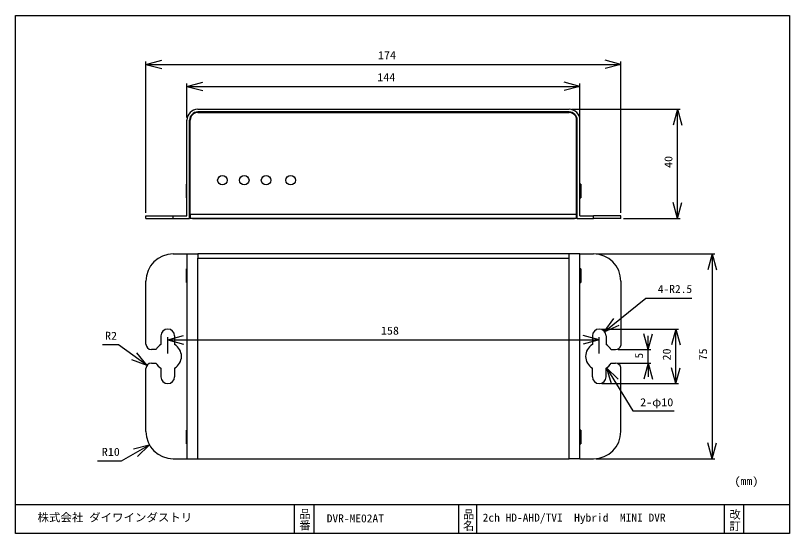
# Model space of a CAD drawing. Units: millimetres, scale not verified. Extents: x -290 to -7, y -203 to -14.
import ezdxf
from ezdxf.enums import TextEntityAlignment as Align

# ---------------------------------------------------------------- set-up
doc = ezdxf.new("R2010")
doc.units = ezdxf.units.MM
doc.header["$LTSCALE"] = 2
doc.layers.add('0-0_0', color=4, linetype='Continuous')
doc.styles.add('@ＭＳ ゴシック', font='')
doc.styles.add('ＭＳ ゴシック', font='')
doc.styles.get('@ＭＳ ゴシック').set_extended_font_data('@MS Gothic')
doc.styles.get('ＭＳ ゴシック').set_extended_font_data('MS Gothic')

msp = doc.modelspace()

# ---------------------------------------------------------------- linework, layer by layer
at = {"layer": '0-0_0'}
for p, q in [((-242.486, -31.485), (-236.691, -29.932)), ((-242.486, -85.911), (-242.486, -30.485)), ((-68.486, -31.485), (-74.282, -29.932)), ((-68.486, -85.911), (-68.486, -30.485)), ((-242.486, -31.485), (-68.486, -31.485)), ((-242.486, -31.485), (-236.691, -33.038)), ((-68.486, -31.485), (-74.282, -33.038)), ((-227.486, -39.552), (-221.691, -37.999)), ((-227.486, -50.911), (-227.486, -38.552)), ((-227.486, -39.552), (-83.486, -39.552)), ((-227.486, -39.552), (-221.691, -41.105)), ((-83.486, -39.552), (-89.282, -37.999)), ((-83.486, -39.552), (-89.282, -41.105)), ((-83.486, -50.911), (-83.486, -38.552)), ((-223.486, -47.911), (-87.486, -47.911)), ((-86.486, -47.911), (-46.727, -47.911)), ((-47.727, -47.911), (-49.28, -53.706)), ((-47.727, -87.911), (-47.727, -47.911)), ((-47.727, -47.911), (-46.174, -53.706)), ((-223.486, -48.911), (-223.486, -49.111)), ((-87.486, -48.911), (-223.486, -48.911)), ((-223.486, -49.111), (-87.486, -49.111)), ((-87.486, -48.911), (-87.486, -49.111)), ((-227.486, -86.911), (-227.486, -51.911)), ((-226.486, -87.911), (-226.486, -51.911)), ((-226.286, -86.411), (-226.286, -51.911)), ((-84.686, -86.411), (-84.686, -51.911)), ((-84.486, -87.911), (-84.486, -51.911)), ((-83.486, -86.911), (-83.486, -51.911)), ((-227.586, -80.411), (-227.586, -75.411)), ((-227.486, -75.411), (-227.586, -75.411)), ((-83.286, -80.411), (-83.286, -75.411)), ((-83.186, -75.411), (-83.186, -80.411)), ((-227.586, -80.411), (-227.486, -80.411)), ((-227.586, -80.411), (-227.486, -80.411)), ((-83.486, -80.211), (-83.286, -80.411)), ((-83.286, -80.411), (-83.186, -80.411)), ((-47.727, -87.911), (-49.28, -82.115)), ((-47.727, -87.911), (-46.174, -82.115)), ((-242.486, -86.911), (-232.486, -86.911)), ((-242.486, -87.911), (-242.486, -86.911)), ((-232.486, -86.911), (-227.486, -86.911)), ((-232.486, -87.911), (-226.486, -87.911)), ((-226.286, -86.411), (-226.286, -87.825)), ((-226.286, -87.911), (-226.286, -87.825)), ((-226.286, -87.825), (-225.286, -87.825)), ((-84.686, -87.911), (-226.286, -87.911)), ((-225.286, -87.911), (-225.286, -87.825)), ((-85.686, -87.825), (-84.686, -87.825)), ((-84.686, -87.825), (-84.686, -87.911)), ((-83.486, -86.911), (-78.486, -86.911)), ((-68.486, -86.911), (-78.486, -86.911)), ((-68.486, -87.911), (-78.486, -87.911)), ((-68.486, -87.911), (-68.486, -86.911)), ((-67.486, -87.911), (-46.727, -87.911)), ((-232.486, -100.908), (-227.486, -100.908)), ((-227.486, -100.908), (-223.486, -100.908)), ((-227.486, -100.908), (-227.486, -175.908)), ((-87.486, -100.908), (-223.486, -100.908)), ((-223.486, -100.908), (-223.486, -102.408)), ((-83.486, -100.908), (-87.486, -100.908)), ((-87.486, -102.408), (-87.486, -100.908)), ((-87.486, -100.994), (-87.486, -100.939)), ((-83.486, -175.908), (-83.486, -100.908)), ((-83.486, -100.908), (-78.486, -100.908)), ((-77.486, -100.908), (-34.04, -100.908)), ((-35.04, -100.908), (-36.593, -106.704)), ((-35.04, -100.908), (-35.04, -175.908)), ((-35.04, -100.908), (-33.487, -106.704)), ((-87.486, -175.908), (-87.486, -102.408)), ((-227.586, -111.408), (-227.586, -106.408)), ((-227.586, -106.408), (-227.486, -106.408)), ((-227.486, -106.408), (-227.486, -111.408)), ((-83.486, -106.608), (-83.286, -106.408)), ((-83.186, -106.408), (-83.286, -106.408)), ((-83.286, -111.408), (-83.286, -106.408)), ((-83.186, -106.408), (-83.186, -111.408)), ((-242.486, -133.908), (-242.486, -110.908)), ((-227.486, -111.408), (-227.586, -111.408)), ((-83.286, -111.408), (-83.486, -111.208)), ((-83.286, -111.408), (-83.186, -111.408)), ((-68.486, -110.908), (-68.486, -134.384)), ((-74.578, -129.409), (-59.379, -117.093)), ((-59.379, -117.093), (-42.522, -117.093)), ((-74.578, -129.409), (-71.053, -124.553)), ((-74.578, -129.409), (-69.098, -126.966)), ((-75.489, -128.409), (-47.351, -128.409)), ((-58.497, -135.908), (-60.05, -130.113)), ((-58.497, -135.908), (-56.944, -130.113)), ((-48.351, -128.409), (-49.904, -134.205)), ((-48.351, -148.408), (-48.351, -128.409)), ((-48.351, -128.409), (-46.798, -134.205)), ((-236.986, -130.908), (-236.986, -134.078)), ((-234.486, -132.337), (-228.691, -130.784)), ((-234.486, -137.408), (-234.486, -131.337)), ((-234.486, -132.337), (-76.489, -132.337)), ((-234.486, -132.337), (-228.691, -133.89)), ((-231.986, -130.908), (-231.986, -134.078)), ((-76.489, -132.337), (-82.284, -130.784)), ((-76.489, -132.337), (-82.284, -133.89)), ((-78.929, -130.908), (-78.929, -134.078)), ((-76.489, -137.408), (-76.489, -131.337)), ((-73.929, -130.908), (-73.929, -134.078)), ((-58.497, -135.908), (-58.497, -130.908)), ((-252.549, -134.217), (-258.406, -134.217)), ((-242.091, -141.752), (-252.549, -134.217)), ((-238.816, -135.908), (-240.486, -135.908)), ((-72.099, -135.908), (-70.429, -135.908)), ((-69.429, -135.908), (-57.497, -135.908)), ((-58.497, -140.908), (-58.497, -135.908)), ((-242.091, -141.752), (-245.886, -137.104)), ((-242.091, -141.752), (-247.701, -139.624)), ((-240.486, -140.908), (-238.816, -140.908)), ((-72.099, -140.908), (-70.429, -140.908)), ((-69.429, -140.908), (-57.497, -140.908)), ((-58.497, -140.908), (-60.05, -146.704)), ((-58.497, -140.908), (-58.497, -145.908)), ((-58.497, -140.908), (-56.944, -146.704)), ((-242.486, -165.908), (-242.486, -142.908)), ((-236.986, -142.738), (-236.986, -145.908)), ((-231.986, -142.738), (-231.986, -145.908)), ((-78.929, -145.908), (-78.929, -142.738)), ((-73.929, -145.908), (-73.929, -142.738)), ((-73.812, -142.638), (-64.062, -158.398)), ((-73.812, -142.638), (-69.442, -146.749)), ((-73.812, -142.638), (-72.084, -148.383)), ((-68.486, -165.908), (-68.486, -142.432)), ((-48.351, -148.408), (-49.904, -142.613)), ((-48.351, -148.408), (-46.798, -142.613)), ((-75.429, -148.408), (-47.351, -148.408)), ((-64.062, -158.398), (-48.92, -158.398)), ((-227.586, -170.408), (-227.586, -165.408)), ((-227.586, -165.408), (-227.486, -165.408)), ((-227.486, -165.408), (-227.486, -170.408)), ((-83.486, -165.608), (-83.286, -165.408)), ((-83.186, -165.408), (-83.286, -165.408)), ((-83.286, -170.408), (-83.286, -165.408)), ((-83.186, -165.408), (-83.186, -170.408)), ((-35.04, -175.908), (-36.593, -170.113)), ((-35.04, -175.908), (-33.487, -170.113)), ((-241.271, -170.892), (-251.558, -176.729)), ((-241.271, -170.892), (-247.078, -172.402)), ((-241.271, -170.892), (-245.545, -175.103)), ((-227.486, -170.408), (-227.586, -170.408)), ((-83.286, -170.408), (-83.486, -170.208)), ((-83.286, -170.408), (-83.186, -170.408)), ((-251.558, -176.729), (-260.272, -176.729)), ((-232.486, -175.908), (-227.486, -175.908)), ((-227.486, -175.908), (-223.486, -175.908)), ((-226.286, -175.908), (-223.486, -175.908)), ((-223.486, -175.908), (-87.486, -175.908)), ((-223.486, -175.908), (-87.486, -175.908)), ((-83.486, -175.908), (-87.486, -175.908)), ((-84.686, -175.908), (-87.486, -175.908)), ((-83.486, -175.908), (-78.486, -175.908)), ((-77.486, -175.908), (-34.04, -175.908)), ((-6.697, -192.795), (-290.303, -192.791)), ((-188.181, -192.959), (-188.181, -203.28)), ((-181.046, -192.959), (-181.046, -203.28)), ((-127.99, -192.959), (-127.99, -203.28)), ((-121.408, -192.959), (-121.408, -203.28)), ((-30.626, -192.959), (-30.626, -203.28)), ((-23.513, -192.959), (-23.513, -203.28))]:
    msp.add_line(p, q, dxfattribs=at)
msp.add_lwpolyline([(-290.303, -13.595), (-6.697, -13.595), (-6.697, -203.28), (-290.303, -203.28)], close=True, dxfattribs=at)
for points in [[(-83.186, -75.411), (-83.286, -75.411), (-83.486, -75.611)], [(-83.486, -80.211), (-83.286, -80.411), (-83.186, -80.411)], [(-242.486, -87.911), (-232.486, -87.911), (-232.486, -86.911)], [(-84.686, -87.825), (-84.686, -86.411), (-226.286, -86.411)], [(-225.286, -87.911), (-85.686, -87.911), (-85.686, -87.825)], [(-84.486, -87.911), (-78.486, -87.911), (-78.486, -86.911)], [(-223.486, -175.908), (-223.486, -102.408), (-87.486, -102.408)]]:
    msp.add_lwpolyline(points, dxfattribs=at)
for centre in [(-214.486, -73.911), (-206.486, -73.911), (-198.486, -73.911), (-189.486, -73.911)]:
    msp.add_circle(centre, 1.75, dxfattribs=at)
for centre, radius, start, end in [((-223.486, -51.911), 4, 90, 180), ((-87.486, -51.911), 4, 0, 90), ((-223.486, -51.911), 3, 90, 180), ((-223.486, -51.911), 2.8, 90, 180), ((-87.486, -51.911), 3, 0, 90), ((-87.486, -51.911), 2.8, 0, 90), ((-225.286, -86.911), 1, 246.1048, 270), ((-85.686, -86.911), 1, 270, 293.90245), ((-232.486, -110.908), 10, 90, 180), ((-78.486, -110.908), 10, 0, 90), ((-234.486, -130.908), 2.5, 0, 180), ((-76.429, -130.908), 2.5, 0, 180), ((-240.486, -133.908), 2, 180, 270), ((-234.486, -138.408), 5, 120, 150), ((-234.486, -138.408), 5, 300, 60), ((-76.429, -138.408), 5, 120, 240), ((-76.429, -138.408), 5, 30, 60), ((-70.429, -133.908), 2, 270, 346.23106), ((-240.486, -142.908), 2, 90, 180), ((-234.486, -138.408), 5, 210, 240), ((-76.429, -138.408), 5, 300, 330), ((-70.429, -142.908), 2, 13.76894, 90), ((-234.486, -145.908), 2.5, 180, 0), ((-76.429, -145.908), 2.5, 180, 0), ((-232.486, -165.908), 10, 180, 270), ((-78.486, -165.908), 10, 270, 0)]:
    msp.add_arc(centre, radius, start, end, dxfattribs=at)

# ---------------------------------------------------------------- texts
at = {"layer": '0-0_0', "style": 'ＭＳ ゴシック'}
for s, width, p in [('174', 1.1, (-157.479, -30.485)), ('144', 1.1, (-157.736, -38.552)), ('4-R2.5', 1.05, (-54.951, -116.093)), ('158', 1.1, (-156.396, -131.337)), ('R2', 1.1, (-257.477, -133.217)), ('2-φ10', 1.1, (-61.406, -157.56)), ('R10', 1.1, (-258.665, -175.729)), ('(mm)', 1.1, (-26.884, -186.414)), ('株式会社 ダイワインダストリ', 1.05, (-282.226, -199.763)), ('DVR-ME02AT', 1.05, (-176.262, -200.074)), ('2ch HD-AHD/TVI  Hybrid  MINI DVR', 1.05, (-119.128, -199.805))]:
    msp.add_text(s, height=2.933, dxfattribs=dict(at, width=width)).set_placement(p, align=Align.BOTTOM_LEFT)
at = {"layer": '0-0_0'}
for s, rotation, style, width, p in [('40', 90, 'ＭＳ ゴシック', 1.1, (-48.727, -69.411)), ('20', 90, 'ＭＳ ゴシック', 1.1, (-49.351, -139.909)), ('75', 90, 'ＭＳ ゴシック', 1.1, (-36.04, -139.908)), ('品番', 270, '@ＭＳ ゴシック', 1.05, (-186.667, -193.95)), ('品名', 270, '@ＭＳ ゴシック', 1.05, (-126.696, -194.093)), ('改訂', 270, '@ＭＳ ゴシック', 1.05, (-29.091, -194.163))]:
    msp.add_text(s, height=2.933, rotation=rotation, dxfattribs=dict(at, style=style, width=width)).set_placement(p, align=Align.BOTTOM_LEFT)
at = {"layer": '0-0_0', "style": 'ＭＳ ゴシック'}
msp.add_text('5', height=2.933, rotation=90, dxfattribs=at).set_placement((-59.497, -139.158), align=Align.BOTTOM_LEFT)

doc.saveas('drawing.dxf')
